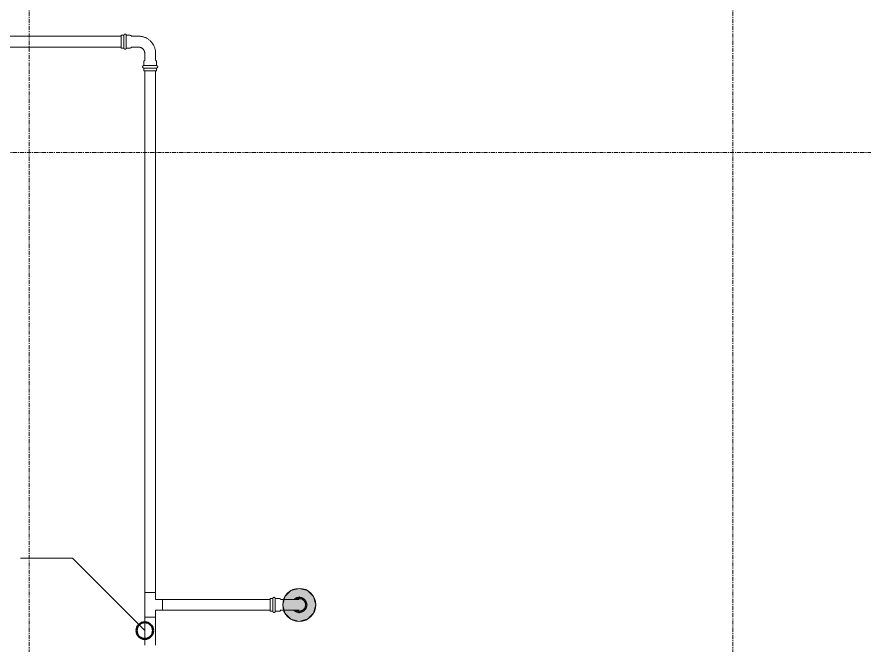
# Model space of a CAD drawing. Header units: inches. Extents: x -3679 to 241, y -496 to 1784.
# Drawn here: x -1770.5 to -1668.2, y 139.5 to 215.3 of the extents above; entities that cross this region are included whole.
import ezdxf

# ---------------------------------------------------------------- set-up
doc = ezdxf.new("R2010")
doc.units = ezdxf.units.IN
doc.header["$MEASUREMENT"] = 0
doc.linetypes.add('Grid Line', pattern=[0.875, 0.5, -0.125, 0.125, -0.125])
for name, color, linetype, lineweight in [('A-ANNO-NOTE', 250, 'Continuous', 9), ('G-ANNO-DIMS', 251, 'Continuous', 9), ('P-PIPE', 1, 'Continuous', 9), ('P-PIPE-CNTR', 1, 'Continuous', 9), ('S-GRID', 8, 'Continuous', 9)]:
    doc.layers.add(name, color=color, linetype=linetype, lineweight=lineweight)

# ---------------------------------------------------------------- blocks, each defined once
blk = doc.blocks.new('Victaulic-VicPress316-Elbow 90-45deg Style P568_P571 - Standard-1244383-SECOND LEVEL')
at = {"layer": 'P-PIPE'}
for p, q in [((-2531.21, 456.29), (-2532.11, 456.29)), ((-2530.61, 456.4), (-2531.06, 456.4)), ((-2530.61, 456.4), (-2530.61, 455.64)), ((-2529.98, 456.4), (-2530.32, 456.4)), ((-2530.32, 456.4), (-2530.32, 455.64)), ((-2529.98, 455.64), (-2529.98, 456.4)), ((-2530.61, 455.64), (-2530.61, 454.87)), ((-2530.32, 455.64), (-2530.32, 454.87)), ((-2529.98, 454.87), (-2529.98, 455.64)), ((-2532.11, 454.98), (-2531.22, 454.98)), ((-2531.06, 454.87), (-2530.61, 454.87)), ((-2530.32, 454.87), (-2529.98, 454.87))]:
    blk.add_line(p, q, dxfattribs=at)
at = {"layer": 'P-PIPE', "flags": 128}
for points in [[(-2532.87, 456.29), (-2532.89, 456.31), (-2532.92, 456.34), (-2532.95, 456.36), (-2532.98, 456.38), (-2533.01, 456.4), (-2533.04, 456.42), (-2533.07, 456.44), (-2533.1, 456.46), (-2533.14, 456.47), (-2533.17, 456.49), (-2533.2, 456.5), (-2533.24, 456.51), (-2533.27, 456.52), (-2533.31, 456.53), (-2533.34, 456.53), (-2533.38, 456.54), (-2533.42, 456.54), (-2533.45, 456.55), (-2533.49, 456.55), (-2533.53, 456.55), (-2533.56, 456.54), (-2533.6, 456.54), (-2533.64, 456.54), (-2533.67, 456.53), (-2533.71, 456.52), (-2533.74, 456.51), (-2533.78, 456.5), (-2533.81, 456.49), (-2533.85, 456.48), (-2533.88, 456.46), (-2533.91, 456.45), (-2533.94, 456.43), (-2533.98, 456.41), (-2534.01, 456.39), (-2534.04, 456.37), (-2534.07, 456.35), (-2534.09, 456.33), (-2534.12, 456.3), (-2534.15, 456.28), (-2534.17, 456.25), (-2534.2, 456.22), (-2534.22, 456.2), (-2534.24, 456.17), (-2534.26, 456.14), (-2534.28, 456.11), (-2534.3, 456.07), (-2534.32, 456.04), (-2534.33, 456.01), (-2534.35, 455.97), (-2534.36, 455.94), (-2534.37, 455.91), (-2534.38, 455.87), (-2534.39, 455.84), (-2534.4, 455.8), (-2534.4, 455.76), (-2534.41, 455.73), (-2534.41, 455.69), (-2534.41, 455.65), (-2534.41, 455.64)], [(-2533.11, 456.3), (-2533.14, 456.31), (-2533.17, 456.32), (-2533.19, 456.34), (-2533.22, 456.35), (-2533.25, 456.36), (-2533.28, 456.37), (-2533.31, 456.38), (-2533.34, 456.38), (-2533.37, 456.39), (-2533.4, 456.39), (-2533.43, 456.4), (-2533.46, 456.4), (-2533.49, 456.4), (-2533.52, 456.4), (-2533.55, 456.4), (-2533.58, 456.4), (-2533.61, 456.39), (-2533.64, 456.39), (-2533.67, 456.38), (-2533.7, 456.37), (-2533.73, 456.37), (-2533.76, 456.36), (-2533.79, 456.34), (-2533.82, 456.33), (-2533.85, 456.32), (-2533.87, 456.3), (-2533.9, 456.29), (-2533.93, 456.27), (-2533.95, 456.25), (-2533.98, 456.24), (-2534, 456.22), (-2534.02, 456.2), (-2534.04, 456.17), (-2534.07, 456.15), (-2534.09, 456.13), (-2534.1, 456.11), (-2534.12, 456.08), (-2534.14, 456.06), (-2534.16, 456.03), (-2534.17, 456), (-2534.19, 455.98), (-2534.2, 455.95), (-2534.21, 455.92), (-2534.22, 455.89), (-2534.23, 455.86), (-2534.24, 455.83), (-2534.25, 455.8), (-2534.25, 455.77), (-2534.26, 455.74), (-2534.26, 455.71), (-2534.27, 455.68), (-2534.27, 455.65), (-2534.27, 455.64)], [(-2532.11, 456.29), (-2532.16, 456.29), (-2532.22, 456.29), (-2532.27, 456.29), (-2532.33, 456.29), (-2532.38, 456.29), (-2532.44, 456.29), (-2532.49, 456.29), (-2532.55, 456.29), (-2532.6, 456.29), (-2532.65, 456.29), (-2532.7, 456.29), (-2532.75, 456.29), (-2532.8, 456.29), (-2532.85, 456.29), (-2532.89, 456.29), (-2532.94, 456.29), (-2532.98, 456.29), (-2533.03, 456.29), (-2533.07, 456.29), (-2533.11, 456.29), (-2533.14, 456.29), (-2533.18, 456.29), (-2533.22, 456.29), (-2533.25, 456.29), (-2533.28, 456.29), (-2533.31, 456.29), (-2533.34, 456.29), (-2533.36, 456.29), (-2533.38, 456.29), (-2533.41, 456.29), (-2533.42, 456.29), (-2533.44, 456.29), (-2533.46, 456.29), (-2533.47, 456.29), (-2533.48, 456.29), (-2533.49, 456.29), (-2533.49, 456.29), (-2533.5, 456.29), (-2533.5, 456.29), (-2533.5, 456.29)], [(-2531.28, 456.29), (-2531.27, 456.3), (-2531.27, 456.31), (-2531.26, 456.32), (-2531.25, 456.33), (-2531.24, 456.33), (-2531.23, 456.34), (-2531.23, 456.35), (-2531.22, 456.35), (-2531.21, 456.36), (-2531.2, 456.36), (-2531.19, 456.37), (-2531.18, 456.37), (-2531.17, 456.38), (-2531.16, 456.38), (-2531.15, 456.39), (-2531.14, 456.39), (-2531.13, 456.39), (-2531.12, 456.4), (-2531.11, 456.4), (-2531.1, 456.4), (-2531.08, 456.4), (-2531.07, 456.4), (-2531.06, 456.4), (-2531.06, 456.4)], [(-2530.61, 456.4), (-2530.61, 456.41), (-2530.61, 456.41), (-2530.61, 456.42), (-2530.61, 456.42), (-2530.61, 456.43), (-2530.61, 456.44), (-2530.6, 456.44), (-2530.6, 456.45), (-2530.6, 456.45), (-2530.6, 456.46), (-2530.6, 456.46), (-2530.59, 456.47), (-2530.59, 456.47), (-2530.59, 456.48), (-2530.58, 456.48), (-2530.58, 456.49), (-2530.58, 456.49), (-2530.57, 456.5), (-2530.57, 456.5), (-2530.57, 456.51), (-2530.56, 456.51), (-2530.56, 456.51), (-2530.55, 456.52), (-2530.55, 456.52), (-2530.54, 456.52), (-2530.54, 456.53), (-2530.53, 456.53), (-2530.53, 456.53), (-2530.52, 456.53), (-2530.52, 456.54), (-2530.51, 456.54), (-2530.51, 456.54), (-2530.5, 456.54), (-2530.49, 456.54), (-2530.49, 456.54), (-2530.48, 456.55), (-2530.48, 456.55), (-2530.47, 456.55), (-2530.47, 456.55), (-2530.46, 456.55), (-2530.45, 456.55), (-2530.45, 456.55), (-2530.44, 456.55), (-2530.44, 456.54), (-2530.43, 456.54), (-2530.43, 456.54), (-2530.42, 456.54), (-2530.41, 456.54), (-2530.41, 456.54), (-2530.4, 456.53), (-2530.4, 456.53), (-2530.39, 456.53), (-2530.39, 456.53), (-2530.38, 456.52), (-2530.38, 456.52), (-2530.37, 456.52), (-2530.37, 456.51), (-2530.36, 456.51), (-2530.36, 456.5), (-2530.36, 456.5), (-2530.35, 456.5), (-2530.35, 456.49), (-2530.35, 456.49), (-2530.34, 456.48), (-2530.34, 456.48), (-2530.34, 456.47), (-2530.33, 456.47), (-2530.33, 456.46), (-2530.33, 456.46), (-2530.33, 456.45), (-2530.33, 456.44), (-2530.32, 456.44), (-2530.32, 456.43), (-2530.32, 456.43), (-2530.32, 456.42), (-2530.32, 456.42), (-2530.32, 456.41), (-2530.32, 456.4), (-2530.32, 456.4)], [(-2530.61, 456.36), (-2530.61, 456.37), (-2530.61, 456.38), (-2530.61, 456.38), (-2530.61, 456.39), (-2530.61, 456.39), (-2530.61, 456.4), (-2530.61, 456.4), (-2530.61, 456.4), (-2530.61, 456.4)], [(-2530.61, 456.4), (-2530.61, 456.4), (-2530.61, 456.4), (-2530.61, 456.4), (-2530.61, 456.39), (-2530.61, 456.39), (-2530.61, 456.38), (-2530.61, 456.37), (-2530.61, 456.36), (-2530.61, 456.35), (-2530.61, 456.34), (-2530.61, 456.33), (-2530.61, 456.31), (-2530.61, 456.3), (-2530.61, 456.28), (-2530.61, 456.27), (-2530.61, 456.25), (-2530.61, 456.23), (-2530.61, 456.21), (-2530.61, 456.19), (-2530.61, 456.17), (-2530.61, 456.15), (-2530.61, 456.12), (-2530.61, 456.1), (-2530.61, 456.07), (-2530.61, 456.05), (-2530.61, 456.02), (-2530.61, 456), (-2530.61, 455.97), (-2530.61, 455.94), (-2530.61, 455.91), (-2530.61, 455.88), (-2530.61, 455.85), (-2530.61, 455.83), (-2530.61, 455.8), (-2530.61, 455.77), (-2530.61, 455.73), (-2530.61, 455.7), (-2530.61, 455.67), (-2530.61, 455.64), (-2530.61, 455.64)], [(-2530.32, 455.64), (-2530.32, 455.67), (-2530.32, 455.7), (-2530.32, 455.73), (-2530.32, 455.76), (-2530.32, 455.79), (-2530.32, 455.82), (-2530.32, 455.85), (-2530.32, 455.88), (-2530.32, 455.91), (-2530.32, 455.93), (-2530.32, 455.96), (-2530.32, 455.99), (-2530.32, 456.02), (-2530.32, 456.04), (-2530.32, 456.07), (-2530.32, 456.09), (-2530.32, 456.12), (-2530.32, 456.14), (-2530.32, 456.16), (-2530.32, 456.18), (-2530.32, 456.21), (-2530.32, 456.23), (-2530.32, 456.24), (-2530.32, 456.26), (-2530.32, 456.28), (-2530.32, 456.3), (-2530.32, 456.31), (-2530.32, 456.32), (-2530.32, 456.34), (-2530.32, 456.35), (-2530.32, 456.36), (-2530.32, 456.37), (-2530.32, 456.38), (-2530.32, 456.38), (-2530.32, 456.39), (-2530.32, 456.39), (-2530.32, 456.4), (-2530.32, 456.4), (-2530.32, 456.4), (-2530.32, 456.4)], [(-2530.32, 456.4), (-2530.32, 456.4), (-2530.32, 456.4), (-2530.32, 456.4), (-2530.32, 456.39), (-2530.32, 456.39), (-2530.32, 456.38), (-2530.32, 456.37), (-2530.32, 456.36)], [(-2534.41, 455.64), (-2534.41, 455.6), (-2534.41, 455.56), (-2534.41, 455.53), (-2534.4, 455.49), (-2534.39, 455.45), (-2534.39, 455.42), (-2534.38, 455.38), (-2534.37, 455.35), (-2534.35, 455.31), (-2534.34, 455.28), (-2534.33, 455.25), (-2534.31, 455.21), (-2534.29, 455.18), (-2534.27, 455.15), (-2534.25, 455.12), (-2534.23, 455.09), (-2534.21, 455.06), (-2534.19, 455.03), (-2534.16, 455.01), (-2534.14, 454.98), (-2534.11, 454.96), (-2534.08, 454.93), (-2534.05, 454.91), (-2534.02, 454.89), (-2533.99, 454.87), (-2533.96, 454.85), (-2533.93, 454.83), (-2533.9, 454.81), (-2533.86, 454.8), (-2533.83, 454.79), (-2533.8, 454.77), (-2533.76, 454.76), (-2533.73, 454.75), (-2533.69, 454.74), (-2533.66, 454.74), (-2533.62, 454.73), (-2533.58, 454.73), (-2533.55, 454.72), (-2533.51, 454.72), (-2533.47, 454.72), (-2533.44, 454.73), (-2533.4, 454.73), (-2533.36, 454.73), (-2533.33, 454.74), (-2533.29, 454.75), (-2533.26, 454.76), (-2533.22, 454.77), (-2533.19, 454.78), (-2533.15, 454.79), (-2533.12, 454.81), (-2533.09, 454.82), (-2533.06, 454.84), (-2533.02, 454.86), (-2532.99, 454.88), (-2532.96, 454.9), (-2532.93, 454.92), (-2532.91, 454.94), (-2532.88, 454.97)], [(-2534.27, 455.64), (-2534.27, 455.6), (-2534.26, 455.57), (-2534.26, 455.54), (-2534.26, 455.51), (-2534.25, 455.48), (-2534.24, 455.45), (-2534.24, 455.42), (-2534.23, 455.39), (-2534.22, 455.37), (-2534.21, 455.34), (-2534.19, 455.31), (-2534.18, 455.28), (-2534.17, 455.25), (-2534.15, 455.23), (-2534.13, 455.2), (-2534.11, 455.18), (-2534.1, 455.15), (-2534.08, 455.13), (-2534.06, 455.11), (-2534.03, 455.09), (-2534.01, 455.06), (-2533.99, 455.04), (-2533.96, 455.03), (-2533.94, 455.01), (-2533.91, 454.99), (-2533.89, 454.97), (-2533.86, 454.96), (-2533.83, 454.95), (-2533.81, 454.93), (-2533.78, 454.92), (-2533.75, 454.91), (-2533.72, 454.9), (-2533.69, 454.89), (-2533.66, 454.89), (-2533.63, 454.88), (-2533.6, 454.88), (-2533.57, 454.87), (-2533.54, 454.87), (-2533.51, 454.87), (-2533.48, 454.87), (-2533.45, 454.87), (-2533.42, 454.87), (-2533.39, 454.88), (-2533.36, 454.88), (-2533.33, 454.89), (-2533.3, 454.9), (-2533.27, 454.9), (-2533.24, 454.91), (-2533.21, 454.93), (-2533.18, 454.94), (-2533.15, 454.95), (-2533.13, 454.97), (-2533.11, 454.98)], [(-2530.61, 455.64), (-2530.61, 455.6), (-2530.61, 455.57), (-2530.61, 455.54), (-2530.61, 455.51), (-2530.61, 455.48), (-2530.61, 455.45), (-2530.61, 455.42), (-2530.61, 455.39), (-2530.61, 455.37), (-2530.61, 455.34), (-2530.61, 455.31), (-2530.61, 455.28), (-2530.61, 455.25), (-2530.61, 455.23), (-2530.61, 455.2), (-2530.61, 455.18), (-2530.61, 455.15), (-2530.61, 455.13), (-2530.61, 455.11), (-2530.61, 455.09), (-2530.61, 455.06), (-2530.61, 455.04), (-2530.61, 455.03), (-2530.61, 455.01), (-2530.61, 454.99), (-2530.61, 454.97), (-2530.61, 454.96), (-2530.61, 454.95), (-2530.61, 454.93), (-2530.61, 454.92), (-2530.61, 454.91), (-2530.61, 454.9), (-2530.61, 454.89), (-2530.61, 454.89), (-2530.61, 454.88), (-2530.61, 454.88), (-2530.61, 454.87), (-2530.61, 454.87), (-2530.61, 454.87), (-2530.61, 454.87)], [(-2530.32, 454.87), (-2530.32, 454.87), (-2530.32, 454.87), (-2530.32, 454.87), (-2530.32, 454.88), (-2530.32, 454.88), (-2530.32, 454.89), (-2530.32, 454.9), (-2530.32, 454.91), (-2530.32, 454.92), (-2530.32, 454.93), (-2530.32, 454.94), (-2530.32, 454.96), (-2530.32, 454.97), (-2530.32, 454.99), (-2530.32, 455), (-2530.32, 455.02), (-2530.32, 455.04), (-2530.32, 455.06), (-2530.32, 455.08), (-2530.32, 455.1), (-2530.32, 455.12), (-2530.32, 455.15), (-2530.32, 455.17), (-2530.32, 455.2), (-2530.32, 455.22), (-2530.32, 455.25), (-2530.32, 455.27), (-2530.32, 455.3), (-2530.32, 455.33), (-2530.32, 455.36), (-2530.32, 455.39), (-2530.32, 455.42), (-2530.32, 455.44), (-2530.32, 455.47), (-2530.32, 455.5), (-2530.32, 455.54), (-2530.32, 455.57), (-2530.32, 455.6), (-2530.32, 455.63), (-2530.32, 455.64)], [(-2533.5, 454.98), (-2533.5, 454.98), (-2533.5, 454.98), (-2533.49, 454.98), (-2533.48, 454.98), (-2533.47, 454.98), (-2533.46, 454.98), (-2533.45, 454.98), (-2533.43, 454.98), (-2533.41, 454.98), (-2533.39, 454.98), (-2533.37, 454.98), (-2533.34, 454.98), (-2533.32, 454.98), (-2533.29, 454.98), (-2533.26, 454.98), (-2533.22, 454.98), (-2533.19, 454.98), (-2533.15, 454.98), (-2533.12, 454.98), (-2533.08, 454.98), (-2533.04, 454.98), (-2532.99, 454.98), (-2532.95, 454.98), (-2532.91, 454.98), (-2532.86, 454.98), (-2532.81, 454.98), (-2532.76, 454.98), (-2532.71, 454.98), (-2532.66, 454.98), (-2532.61, 454.98), (-2532.56, 454.98), (-2532.51, 454.98), (-2532.45, 454.98), (-2532.4, 454.98), (-2532.34, 454.98), (-2532.29, 454.98), (-2532.23, 454.98), (-2532.18, 454.98), (-2532.12, 454.98), (-2532.11, 454.98)], [(-2531.06, 454.87), (-2531.07, 454.87), (-2531.08, 454.87), (-2531.09, 454.87), (-2531.1, 454.87), (-2531.12, 454.87), (-2531.13, 454.88), (-2531.14, 454.88), (-2531.15, 454.88), (-2531.16, 454.89), (-2531.17, 454.89), (-2531.18, 454.89), (-2531.19, 454.9), (-2531.2, 454.9), (-2531.21, 454.91), (-2531.21, 454.92), (-2531.22, 454.92), (-2531.23, 454.93), (-2531.24, 454.94), (-2531.25, 454.94), (-2531.26, 454.95), (-2531.26, 454.96), (-2531.27, 454.97), (-2531.28, 454.98), (-2531.28, 454.98)], [(-2530.61, 454.87), (-2530.61, 454.87), (-2530.61, 454.87), (-2530.61, 454.87), (-2530.61, 454.88), (-2530.61, 454.88), (-2530.61, 454.89), (-2530.61, 454.9), (-2530.61, 454.91)], [(-2530.32, 454.87), (-2530.32, 454.86), (-2530.32, 454.86), (-2530.32, 454.85), (-2530.32, 454.85), (-2530.32, 454.84), (-2530.32, 454.83), (-2530.32, 454.83), (-2530.33, 454.82), (-2530.33, 454.82), (-2530.33, 454.81), (-2530.33, 454.81), (-2530.33, 454.8), (-2530.34, 454.8), (-2530.34, 454.79), (-2530.34, 454.79), (-2530.35, 454.78), (-2530.35, 454.78), (-2530.35, 454.77), (-2530.36, 454.77), (-2530.36, 454.76), (-2530.37, 454.76), (-2530.37, 454.76), (-2530.38, 454.75), (-2530.38, 454.75), (-2530.39, 454.75), (-2530.39, 454.74), (-2530.4, 454.74), (-2530.4, 454.74), (-2530.41, 454.74), (-2530.41, 454.73), (-2530.42, 454.73), (-2530.42, 454.73), (-2530.43, 454.73), (-2530.43, 454.73), (-2530.44, 454.73), (-2530.45, 454.72), (-2530.45, 454.72), (-2530.46, 454.72), (-2530.46, 454.72), (-2530.47, 454.72), (-2530.47, 454.72), (-2530.48, 454.72), (-2530.49, 454.72), (-2530.49, 454.73), (-2530.5, 454.73), (-2530.5, 454.73), (-2530.51, 454.73), (-2530.51, 454.73), (-2530.52, 454.73), (-2530.52, 454.74), (-2530.53, 454.74), (-2530.53, 454.74), (-2530.54, 454.74), (-2530.54, 454.75), (-2530.55, 454.75), (-2530.55, 454.75), (-2530.56, 454.76), (-2530.56, 454.76), (-2530.57, 454.77), (-2530.57, 454.77), (-2530.58, 454.77), (-2530.58, 454.78), (-2530.58, 454.78), (-2530.59, 454.79), (-2530.59, 454.79), (-2530.59, 454.8), (-2530.59, 454.8), (-2530.6, 454.81), (-2530.6, 454.81), (-2530.6, 454.82), (-2530.6, 454.83), (-2530.6, 454.83), (-2530.61, 454.84), (-2530.61, 454.84), (-2530.61, 454.85), (-2530.61, 454.85), (-2530.61, 454.86), (-2530.61, 454.87), (-2530.61, 454.87)], [(-2530.32, 454.91), (-2530.32, 454.9), (-2530.32, 454.89), (-2530.32, 454.89), (-2530.32, 454.88), (-2530.32, 454.88), (-2530.32, 454.87), (-2530.32, 454.87), (-2530.32, 454.87), (-2530.32, 454.87)]]:
    blk.add_lwpolyline(points, dxfattribs=at)
blk = doc.blocks.new('Victaulic-VicPress316-Elbow 90-45deg Style P568_P571 - Standard-V1-SECOND LEVEL')
at = {"layer": 'P-PIPE'}
for p, q in [((-0.77, 3.52), (-0.77, 3.18)), ((0.77, 3.52), (-0.77, 3.52)), ((-0.77, 3.18), (0.77, 3.18)), ((0.77, 3.18), (0.77, 3.52)), ((-0.77, 2.89), (-0.77, 2.44)), ((-0.77, 2.89), (0.77, 2.89)), ((-0.66, 2.28), (-0.66, 1.39)), ((0.66, 1.39), (0.66, 2.28)), ((0.77, 2.44), (0.77, 2.89)), ((-3.18, 0.77), (-3.52, 0.77)), ((-3.52, 0.77), (-3.52, -0.77)), ((-3.18, -0.77), (-3.18, 0.77)), ((-2.44, 0.77), (-2.89, 0.77)), ((-2.89, -0.77), (-2.89, 0.77)), ((-1.39, 0.66), (-2.28, 0.66)), ((-3.52, -0.77), (-3.18, -0.77)), ((-2.89, -0.77), (-2.44, -0.77)), ((-2.28, -0.66), (-1.39, -0.66))]:
    blk.add_line(p, q, dxfattribs=at)
at = {"layer": 'P-PIPE', "flags": 128}
for points in [[(-0.77, 2.89), (-0.77, 2.89), (-0.78, 2.89), (-0.78, 2.89), (-0.79, 2.89), (-0.8, 2.89), (-0.8, 2.89), (-0.81, 2.9), (-0.81, 2.9), (-0.82, 2.9), (-0.82, 2.9), (-0.83, 2.9), (-0.83, 2.91), (-0.84, 2.91), (-0.84, 2.91), (-0.85, 2.92), (-0.85, 2.92), (-0.86, 2.92), (-0.86, 2.93), (-0.87, 2.93), (-0.87, 2.93), (-0.87, 2.94), (-0.88, 2.94), (-0.88, 2.95), (-0.89, 2.95), (-0.89, 2.96), (-0.89, 2.96), (-0.89, 2.97), (-0.9, 2.97), (-0.9, 2.98), (-0.9, 2.98), (-0.9, 2.99), (-0.91, 2.99), (-0.91, 3), (-0.91, 3.01), (-0.91, 3.01), (-0.91, 3.02), (-0.91, 3.02), (-0.91, 3.03), (-0.91, 3.03), (-0.91, 3.04), (-0.91, 3.05), (-0.91, 3.05), (-0.91, 3.06), (-0.91, 3.06), (-0.91, 3.07), (-0.91, 3.07), (-0.91, 3.08), (-0.9, 3.09), (-0.9, 3.09), (-0.9, 3.1), (-0.9, 3.1), (-0.89, 3.11), (-0.89, 3.11), (-0.89, 3.12), (-0.88, 3.12), (-0.88, 3.13), (-0.88, 3.13), (-0.87, 3.14), (-0.87, 3.14), (-0.86, 3.14), (-0.86, 3.15), (-0.86, 3.15), (-0.85, 3.15), (-0.85, 3.16), (-0.84, 3.16), (-0.84, 3.16), (-0.83, 3.17), (-0.83, 3.17), (-0.82, 3.17), (-0.82, 3.17), (-0.81, 3.17), (-0.8, 3.18), (-0.8, 3.18), (-0.79, 3.18), (-0.79, 3.18), (-0.78, 3.18), (-0.78, 3.18), (-0.77, 3.18), (-0.77, 3.18)], [(0.77, 3.18), (0.77, 3.18), (0.76, 3.18), (0.76, 3.18), (0.76, 3.18), (0.75, 3.18), (0.74, 3.18), (0.74, 3.18), (0.73, 3.18), (0.72, 3.18), (0.71, 3.18), (0.69, 3.18), (0.68, 3.18), (0.67, 3.18), (0.65, 3.18), (0.63, 3.18), (0.61, 3.18), (0.6, 3.18), (0.58, 3.18), (0.56, 3.18), (0.53, 3.18), (0.51, 3.18), (0.49, 3.18), (0.46, 3.18), (0.44, 3.18), (0.41, 3.18), (0.39, 3.18), (0.36, 3.18), (0.33, 3.18), (0.31, 3.18), (0.28, 3.18), (0.25, 3.18), (0.22, 3.18), (0.19, 3.18), (0.16, 3.18), (0.13, 3.18), (0.1, 3.18), (0.07, 3.18), (0.04, 3.18), (0.01, 3.18), (-0.02, 3.18), (-0.05, 3.18), (-0.08, 3.18), (-0.11, 3.18), (-0.14, 3.18), (-0.17, 3.18), (-0.2, 3.18), (-0.23, 3.18), (-0.26, 3.18), (-0.29, 3.18), (-0.32, 3.18), (-0.35, 3.18), (-0.37, 3.18), (-0.4, 3.18), (-0.43, 3.18), (-0.45, 3.18), (-0.48, 3.18), (-0.5, 3.18), (-0.52, 3.18), (-0.54, 3.18), (-0.57, 3.18), (-0.59, 3.18), (-0.6, 3.18), (-0.62, 3.18), (-0.64, 3.18), (-0.66, 3.18), (-0.67, 3.18), (-0.69, 3.18), (-0.7, 3.18), (-0.71, 3.18), (-0.72, 3.18), (-0.73, 3.18), (-0.74, 3.18), (-0.75, 3.18), (-0.75, 3.18), (-0.76, 3.18), (-0.76, 3.18), (-0.77, 3.18), (-0.77, 3.18), (-0.77, 3.18)], [(-0.77, 3.18), (-0.77, 3.18), (-0.76, 3.18), (-0.76, 3.18), (-0.76, 3.18), (-0.75, 3.18), (-0.74, 3.18), (-0.74, 3.18), (-0.73, 3.18)], [(0.72, 3.18), (0.73, 3.18), (0.74, 3.18), (0.75, 3.18), (0.75, 3.18), (0.76, 3.18), (0.76, 3.18), (0.77, 3.18), (0.77, 3.18), (0.77, 3.18)], [(0.77, 3.18), (0.77, 3.18), (0.78, 3.18), (0.78, 3.18), (0.79, 3.18), (0.8, 3.18), (0.8, 3.18), (0.81, 3.18), (0.81, 3.17), (0.82, 3.17), (0.82, 3.17), (0.83, 3.17), (0.83, 3.17), (0.84, 3.16), (0.84, 3.16), (0.85, 3.16), (0.85, 3.15), (0.86, 3.15), (0.86, 3.15), (0.87, 3.14), (0.87, 3.14), (0.87, 3.13), (0.88, 3.13), (0.88, 3.12), (0.89, 3.12), (0.89, 3.11), (0.89, 3.11), (0.89, 3.1), (0.9, 3.1), (0.9, 3.09), (0.9, 3.09), (0.9, 3.08), (0.91, 3.08), (0.91, 3.07), (0.91, 3.07), (0.91, 3.06), (0.91, 3.05), (0.91, 3.05), (0.91, 3.04), (0.91, 3.04), (0.91, 3.03), (0.91, 3.03), (0.91, 3.02), (0.91, 3.01), (0.91, 3.01), (0.91, 3), (0.91, 3), (0.91, 2.99), (0.9, 2.99), (0.9, 2.98), (0.9, 2.98), (0.9, 2.97), (0.89, 2.97), (0.89, 2.96), (0.89, 2.96), (0.88, 2.95), (0.88, 2.95), (0.88, 2.94), (0.87, 2.94), (0.87, 2.93), (0.86, 2.93), (0.86, 2.92), (0.86, 2.92), (0.85, 2.92), (0.85, 2.91), (0.84, 2.91), (0.84, 2.91), (0.83, 2.91), (0.83, 2.9), (0.82, 2.9), (0.82, 2.9), (0.81, 2.9), (0.8, 2.9), (0.8, 2.89), (0.79, 2.89), (0.79, 2.89), (0.78, 2.89), (0.78, 2.89), (0.77, 2.89), (0.77, 2.89)], [(-0.77, 2.89), (-0.77, 2.89), (-0.76, 2.89), (-0.76, 2.89), (-0.76, 2.89), (-0.75, 2.89), (-0.74, 2.89), (-0.74, 2.89), (-0.73, 2.89), (-0.72, 2.89), (-0.71, 2.89), (-0.69, 2.89), (-0.68, 2.89), (-0.67, 2.89), (-0.65, 2.89), (-0.63, 2.89), (-0.61, 2.89), (-0.6, 2.89), (-0.58, 2.89), (-0.56, 2.89), (-0.53, 2.89), (-0.51, 2.89), (-0.49, 2.89), (-0.46, 2.89), (-0.44, 2.89), (-0.41, 2.89), (-0.39, 2.89), (-0.36, 2.89), (-0.33, 2.89), (-0.31, 2.89), (-0.28, 2.89), (-0.25, 2.89), (-0.22, 2.89), (-0.19, 2.89), (-0.16, 2.89), (-0.13, 2.89), (-0.1, 2.89), (-0.07, 2.89), (-0.04, 2.89), (-0.01, 2.89), (0.02, 2.89), (0.05, 2.89), (0.08, 2.89), (0.11, 2.89), (0.14, 2.89), (0.17, 2.89), (0.2, 2.89), (0.23, 2.89), (0.26, 2.89), (0.29, 2.89), (0.32, 2.89), (0.35, 2.89), (0.37, 2.89), (0.4, 2.89), (0.43, 2.89), (0.45, 2.89), (0.48, 2.89), (0.5, 2.89), (0.52, 2.89), (0.54, 2.89), (0.57, 2.89), (0.59, 2.89), (0.6, 2.89), (0.62, 2.89), (0.64, 2.89), (0.66, 2.89), (0.67, 2.89), (0.69, 2.89), (0.7, 2.89), (0.71, 2.89), (0.72, 2.89), (0.73, 2.89), (0.74, 2.89), (0.75, 2.89), (0.75, 2.89), (0.76, 2.89), (0.76, 2.89), (0.77, 2.89), (0.77, 2.89), (0.77, 2.89)], [(-0.72, 2.89), (-0.73, 2.89), (-0.74, 2.89), (-0.75, 2.89), (-0.75, 2.89), (-0.76, 2.89), (-0.76, 2.89), (-0.77, 2.89), (-0.77, 2.89), (-0.77, 2.89)], [(-0.66, 2.22), (-0.67, 2.23), (-0.67, 2.23), (-0.68, 2.24), (-0.69, 2.25), (-0.7, 2.26), (-0.7, 2.27), (-0.71, 2.27), (-0.72, 2.28), (-0.72, 2.29), (-0.73, 2.3), (-0.73, 2.31), (-0.74, 2.32), (-0.74, 2.33), (-0.75, 2.34), (-0.75, 2.35), (-0.76, 2.36), (-0.76, 2.37), (-0.76, 2.38), (-0.76, 2.39), (-0.76, 2.4), (-0.77, 2.42), (-0.77, 2.43), (-0.77, 2.44), (-0.77, 2.44)], [(0.77, 2.44), (0.77, 2.43), (0.77, 2.42), (0.76, 2.41), (0.76, 2.4), (0.76, 2.38), (0.76, 2.37), (0.76, 2.36), (0.75, 2.35), (0.75, 2.34), (0.74, 2.33), (0.74, 2.32), (0.74, 2.31), (0.73, 2.3), (0.72, 2.29), (0.72, 2.29), (0.71, 2.28), (0.71, 2.27), (0.7, 2.26), (0.69, 2.25), (0.68, 2.24), (0.68, 2.24), (0.67, 2.23), (0.66, 2.22), (0.66, 2.22)], [(0.77, 2.89), (0.77, 2.89), (0.76, 2.89), (0.76, 2.89), (0.76, 2.89), (0.75, 2.89), (0.74, 2.89), (0.74, 2.89), (0.73, 2.89)], [(-0.66, 1.39), (-0.66, 1.36), (-0.66, 1.33), (-0.66, 1.3), (-0.67, 1.28), (-0.67, 1.25), (-0.68, 1.22), (-0.69, 1.19), (-0.69, 1.16), (-0.7, 1.13), (-0.72, 1.11), (-0.73, 1.08), (-0.74, 1.05), (-0.75, 1.03), (-0.77, 1), (-0.79, 0.98), (-0.8, 0.95), (-0.82, 0.93), (-0.84, 0.91), (-0.86, 0.89), (-0.88, 0.87), (-0.9, 0.85), (-0.92, 0.83), (-0.95, 0.81), (-0.97, 0.79), (-1, 0.77), (-1.02, 0.76), (-1.05, 0.74), (-1.07, 0.73), (-1.1, 0.72), (-1.13, 0.71), (-1.15, 0.7), (-1.18, 0.69), (-1.21, 0.68), (-1.24, 0.67), (-1.27, 0.67), (-1.3, 0.66), (-1.33, 0.66), (-1.36, 0.66), (-1.39, 0.66), (-1.39, 0.66)], [(-1.39, -0.66), (-1.31, -0.66), (-1.23, -0.65), (-1.15, -0.64), (-1.07, -0.63), (-0.99, -0.62), (-0.91, -0.6), (-0.83, -0.58), (-0.75, -0.55), (-0.67, -0.53), (-0.59, -0.5), (-0.52, -0.46), (-0.45, -0.43), (-0.37, -0.39), (-0.3, -0.34), (-0.24, -0.3), (-0.17, -0.25), (-0.1, -0.2), (-0.04, -0.15), (0.02, -0.09), (0.08, -0.04), (0.13, 0.02), (0.19, 0.09), (0.24, 0.15), (0.29, 0.22), (0.33, 0.29), (0.38, 0.35), (0.42, 0.43), (0.45, 0.5), (0.49, 0.57), (0.52, 0.65), (0.55, 0.73), (0.57, 0.81), (0.59, 0.88), (0.61, 0.96), (0.63, 1.04), (0.64, 1.13), (0.65, 1.21), (0.65, 1.29), (0.66, 1.37), (0.66, 1.39)], [(-3.18, 0.77), (-3.18, 0.77), (-3.18, 0.78), (-3.18, 0.78), (-3.18, 0.79), (-3.18, 0.8), (-3.18, 0.8), (-3.18, 0.81), (-3.17, 0.81), (-3.17, 0.82), (-3.17, 0.82), (-3.17, 0.83), (-3.17, 0.83), (-3.16, 0.84), (-3.16, 0.84), (-3.16, 0.85), (-3.15, 0.85), (-3.15, 0.86), (-3.15, 0.86), (-3.14, 0.87), (-3.14, 0.87), (-3.13, 0.87), (-3.13, 0.88), (-3.12, 0.88), (-3.12, 0.89), (-3.11, 0.89), (-3.11, 0.89), (-3.1, 0.89), (-3.1, 0.9), (-3.09, 0.9), (-3.09, 0.9), (-3.08, 0.9), (-3.08, 0.91), (-3.07, 0.91), (-3.07, 0.91), (-3.06, 0.91), (-3.05, 0.91), (-3.05, 0.91), (-3.04, 0.91), (-3.04, 0.91), (-3.03, 0.91), (-3.03, 0.91), (-3.02, 0.91), (-3.01, 0.91), (-3.01, 0.91), (-3, 0.91), (-3, 0.91), (-2.99, 0.91), (-2.99, 0.9), (-2.98, 0.9), (-2.98, 0.9), (-2.97, 0.9), (-2.97, 0.89), (-2.96, 0.89), (-2.96, 0.89), (-2.95, 0.88), (-2.95, 0.88), (-2.94, 0.88), (-2.94, 0.87), (-2.93, 0.87), (-2.93, 0.86), (-2.92, 0.86), (-2.92, 0.86), (-2.92, 0.85), (-2.91, 0.85), (-2.91, 0.84), (-2.91, 0.84), (-2.91, 0.83), (-2.9, 0.83), (-2.9, 0.82), (-2.9, 0.82), (-2.9, 0.81), (-2.9, 0.8), (-2.89, 0.8), (-2.89, 0.79), (-2.89, 0.79), (-2.89, 0.78), (-2.89, 0.78), (-2.89, 0.77), (-2.89, 0.77)], [(-3.18, 0.77), (-3.18, 0.77), (-3.18, 0.76), (-3.18, 0.76), (-3.18, 0.76), (-3.18, 0.75), (-3.18, 0.74), (-3.18, 0.74), (-3.18, 0.73), (-3.18, 0.72), (-3.18, 0.71), (-3.18, 0.69), (-3.18, 0.68), (-3.18, 0.67), (-3.18, 0.65), (-3.18, 0.63), (-3.18, 0.61), (-3.18, 0.6), (-3.18, 0.58), (-3.18, 0.56), (-3.18, 0.53), (-3.18, 0.51), (-3.18, 0.49), (-3.18, 0.46), (-3.18, 0.44), (-3.18, 0.41), (-3.18, 0.39), (-3.18, 0.36), (-3.18, 0.33), (-3.18, 0.31), (-3.18, 0.28), (-3.18, 0.25), (-3.18, 0.22), (-3.18, 0.19), (-3.18, 0.16), (-3.18, 0.13), (-3.18, 0.1), (-3.18, 0.07), (-3.18, 0.04), (-3.18, 0.01), (-3.18, -0.02), (-3.18, -0.05), (-3.18, -0.08), (-3.18, -0.11), (-3.18, -0.14), (-3.18, -0.17), (-3.18, -0.2), (-3.18, -0.23), (-3.18, -0.26), (-3.18, -0.29), (-3.18, -0.32), (-3.18, -0.35), (-3.18, -0.37), (-3.18, -0.4), (-3.18, -0.43), (-3.18, -0.45), (-3.18, -0.48), (-3.18, -0.5), (-3.18, -0.52), (-3.18, -0.54), (-3.18, -0.57), (-3.18, -0.59), (-3.18, -0.6), (-3.18, -0.62), (-3.18, -0.64), (-3.18, -0.66), (-3.18, -0.67), (-3.18, -0.69), (-3.18, -0.7), (-3.18, -0.71), (-3.18, -0.72), (-3.18, -0.73), (-3.18, -0.74), (-3.18, -0.75), (-3.18, -0.75), (-3.18, -0.76), (-3.18, -0.76), (-3.18, -0.77), (-3.18, -0.77), (-3.18, -0.77)], [(-3.18, 0.72), (-3.18, 0.73), (-3.18, 0.74), (-3.18, 0.75), (-3.18, 0.75), (-3.18, 0.76), (-3.18, 0.76), (-3.18, 0.77), (-3.18, 0.77), (-3.18, 0.77)], [(-2.89, -0.77), (-2.89, -0.77), (-2.89, -0.76), (-2.89, -0.76), (-2.89, -0.76), (-2.89, -0.75), (-2.89, -0.74), (-2.89, -0.74), (-2.89, -0.73), (-2.89, -0.72), (-2.89, -0.71), (-2.89, -0.69), (-2.89, -0.68), (-2.89, -0.67), (-2.89, -0.65), (-2.89, -0.63), (-2.89, -0.61), (-2.89, -0.6), (-2.89, -0.58), (-2.89, -0.56), (-2.89, -0.53), (-2.89, -0.51), (-2.89, -0.49), (-2.89, -0.46), (-2.89, -0.44), (-2.89, -0.41), (-2.89, -0.39), (-2.89, -0.36), (-2.89, -0.33), (-2.89, -0.31), (-2.89, -0.28), (-2.89, -0.25), (-2.89, -0.22), (-2.89, -0.19), (-2.89, -0.16), (-2.89, -0.13), (-2.89, -0.1), (-2.89, -0.07), (-2.89, -0.04), (-2.89, -0.01), (-2.89, 0.02), (-2.89, 0.05), (-2.89, 0.08), (-2.89, 0.11), (-2.89, 0.14), (-2.89, 0.17), (-2.89, 0.2), (-2.89, 0.23), (-2.89, 0.26), (-2.89, 0.29), (-2.89, 0.32), (-2.89, 0.35), (-2.89, 0.37), (-2.89, 0.4), (-2.89, 0.43), (-2.89, 0.45), (-2.89, 0.48), (-2.89, 0.5), (-2.89, 0.52), (-2.89, 0.54), (-2.89, 0.57), (-2.89, 0.59), (-2.89, 0.6), (-2.89, 0.62), (-2.89, 0.64), (-2.89, 0.66), (-2.89, 0.67), (-2.89, 0.69), (-2.89, 0.7), (-2.89, 0.71), (-2.89, 0.72), (-2.89, 0.73), (-2.89, 0.74), (-2.89, 0.75), (-2.89, 0.75), (-2.89, 0.76), (-2.89, 0.76), (-2.89, 0.77), (-2.89, 0.77), (-2.89, 0.77)], [(-2.89, 0.77), (-2.89, 0.77), (-2.89, 0.76), (-2.89, 0.76), (-2.89, 0.76), (-2.89, 0.75), (-2.89, 0.74), (-2.89, 0.74), (-2.89, 0.73)], [(-2.44, 0.77), (-2.43, 0.77), (-2.42, 0.77), (-2.41, 0.76), (-2.4, 0.76), (-2.38, 0.76), (-2.37, 0.76), (-2.36, 0.76), (-2.35, 0.75), (-2.34, 0.75), (-2.33, 0.74), (-2.32, 0.74), (-2.31, 0.74), (-2.3, 0.73), (-2.29, 0.72), (-2.29, 0.72), (-2.28, 0.71), (-2.27, 0.71), (-2.26, 0.7), (-2.25, 0.69), (-2.24, 0.68), (-2.24, 0.68), (-2.23, 0.67), (-2.22, 0.66), (-2.22, 0.66)], [(-3.18, -0.77), (-3.18, -0.77), (-3.18, -0.76), (-3.18, -0.76), (-3.18, -0.76), (-3.18, -0.75), (-3.18, -0.74), (-3.18, -0.74), (-3.18, -0.73)], [(-2.89, -0.77), (-2.89, -0.77), (-2.89, -0.78), (-2.89, -0.78), (-2.89, -0.79), (-2.89, -0.8), (-2.89, -0.8), (-2.9, -0.81), (-2.9, -0.81), (-2.9, -0.82), (-2.9, -0.82), (-2.9, -0.83), (-2.91, -0.83), (-2.91, -0.84), (-2.91, -0.84), (-2.92, -0.85), (-2.92, -0.85), (-2.92, -0.86), (-2.93, -0.86), (-2.93, -0.87), (-2.93, -0.87), (-2.94, -0.87), (-2.94, -0.88), (-2.95, -0.88), (-2.95, -0.89), (-2.96, -0.89), (-2.96, -0.89), (-2.97, -0.89), (-2.97, -0.9), (-2.98, -0.9), (-2.98, -0.9), (-2.99, -0.9), (-2.99, -0.91), (-3, -0.91), (-3.01, -0.91), (-3.01, -0.91), (-3.02, -0.91), (-3.02, -0.91), (-3.03, -0.91), (-3.03, -0.91), (-3.04, -0.91), (-3.05, -0.91), (-3.05, -0.91), (-3.06, -0.91), (-3.06, -0.91), (-3.07, -0.91), (-3.07, -0.91), (-3.08, -0.91), (-3.09, -0.9), (-3.09, -0.9), (-3.1, -0.9), (-3.1, -0.9), (-3.11, -0.89), (-3.11, -0.89), (-3.12, -0.89), (-3.12, -0.88), (-3.13, -0.88), (-3.13, -0.88), (-3.14, -0.87), (-3.14, -0.87), (-3.14, -0.86), (-3.15, -0.86), (-3.15, -0.86), (-3.15, -0.85), (-3.16, -0.85), (-3.16, -0.84), (-3.16, -0.84), (-3.17, -0.83), (-3.17, -0.83), (-3.17, -0.82), (-3.17, -0.82), (-3.17, -0.81), (-3.18, -0.8), (-3.18, -0.8), (-3.18, -0.79), (-3.18, -0.79), (-3.18, -0.78), (-3.18, -0.78), (-3.18, -0.77), (-3.18, -0.77)], [(-2.89, -0.72), (-2.89, -0.73), (-2.89, -0.74), (-2.89, -0.75), (-2.89, -0.75), (-2.89, -0.76), (-2.89, -0.76), (-2.89, -0.77), (-2.89, -0.77), (-2.89, -0.77)], [(-2.22, -0.66), (-2.23, -0.67), (-2.23, -0.67), (-2.24, -0.68), (-2.25, -0.69), (-2.26, -0.7), (-2.27, -0.7), (-2.27, -0.71), (-2.28, -0.72), (-2.29, -0.72), (-2.3, -0.73), (-2.31, -0.73), (-2.32, -0.74), (-2.33, -0.74), (-2.34, -0.75), (-2.35, -0.75), (-2.36, -0.76), (-2.37, -0.76), (-2.38, -0.76), (-2.39, -0.76), (-2.4, -0.76), (-2.42, -0.77), (-2.43, -0.77), (-2.44, -0.77), (-2.44, -0.77)]]:
    blk.add_lwpolyline(points, dxfattribs=at)

msp = doc.modelspace()

# ---------------------------------------------------------------- hatches: boundary and pattern name
at = {"layer": 'A-ANNO-NOTE'}
h = msp.add_hatch(color=256, dxfattribs=at)
edge = h.paths.add_edge_path(flags=0)
edge.add_arc((-1736.38, 144.36), 2, 0, 360)
msp.add_hatch(color=256, dxfattribs=at).paths.add_polyline_path([(-1736.38, 142.36), (-1737.38, 142.63), (-1738.11, 143.36), (-1738.38, 144.36), (-1738.11, 145.36), (-1737.38, 146.1), (-1736.38, 146.36), (-1735.38, 146.1), (-1734.64, 145.36), (-1734.38, 144.36), (-1734.64, 143.36), (-1735.38, 142.63), (-1735.59, 142.58)], flags=0)

# ---------------------------------------------------------------- linework, layer by layer
for p, q in [((-1737.38, 146.1), (-1736.38, 146.36)), ((-1736.38, 146.36), (-1735.38, 146.1)), ((-1738.38, 144.36), (-1738.11, 145.36)), ((-1738.11, 145.36), (-1737.38, 146.1)), ((-1735.38, 146.1), (-1734.64, 145.36)), ((-1734.64, 145.36), (-1734.38, 144.36)), ((-1738.11, 143.36), (-1738.38, 144.36)), ((-1734.38, 144.36), (-1734.64, 143.36)), ((-1737.38, 142.63), (-1738.11, 143.36)), ((-1734.64, 143.36), (-1735.38, 142.63)), ((-1736.38, 142.36), (-1737.38, 142.63)), ((-1735.59, 142.58), (-1736.38, 142.36)), ((-1735.38, 142.63), (-1735.59, 142.58))]:
    msp.add_line(p, q, dxfattribs=at)
msp.add_circle((-1736.38, 144.36), 2, dxfattribs=at)
at = {"layer": 'G-ANNO-DIMS'}
for p, q in [((-1763.78, 150.01), (-1770.04, 150.01)), ((-1755.03, 141.26), (-1763.78, 150.01))]:
    msp.add_line(p, q, dxfattribs=at)
at = {"layer": 'G-ANNO-DIMS', "lineweight": 50}
msp.add_circle((-1755.03, 141.26), 1, dxfattribs=at)
at = {"layer": 'P-PIPE'}
for p, q in [((-1757.9, 213.02), (-1810.13, 213.02)), ((-1810.13, 211.71), (-1757.9, 211.71)), ((-1755.03, 208.84), (-1755.03, 145.86)), ((-1753.72, 145.86), (-1753.72, 208.84)), ((-1753.72, 145.86), (-1755.03, 145.86)), ((-1755.03, 145.86), (-1755.03, 142.87)), ((-1755.03, 145.86), (-1755.01, 145.86)), ((-1755.01, 145.86), (-1754.94, 145.86)), ((-1754.94, 145.86), (-1754.84, 145.86)), ((-1754.84, 145.86), (-1754.7, 145.86)), ((-1754.7, 145.86), (-1754.55, 145.86)), ((-1754.55, 145.86), (-1754.2, 145.86)), ((-1754.2, 145.86), (-1754.05, 145.86)), ((-1754.05, 145.86), (-1753.91, 145.86)), ((-1753.91, 145.86), (-1753.81, 145.86)), ((-1753.81, 145.86), (-1753.74, 145.86)), ((-1753.74, 145.86), (-1753.72, 145.86)), ((-1753.72, 145.02), (-1753.72, 145.86)), ((-1752.88, 145.02), (-1753.72, 145.02)), ((-1739.9, 145.02), (-1752.88, 145.02)), ((-1752.88, 143.71), (-1752.88, 145.02)), ((-1752.88, 145.02), (-1752.88, 145)), ((-1752.88, 145), (-1752.88, 144.93)), ((-1752.88, 144.93), (-1752.88, 144.83)), ((-1752.88, 144.83), (-1752.88, 144.69)), ((-1752.88, 144.69), (-1752.88, 144.54)), ((-1752.88, 144.54), (-1752.88, 144.19)), ((-1753.72, 142.87), (-1753.72, 143.71)), ((-1753.72, 143.71), (-1752.88, 143.71)), ((-1752.88, 144.19), (-1752.88, 144.04)), ((-1752.88, 144.04), (-1752.88, 143.9)), ((-1752.88, 143.9), (-1752.88, 143.8)), ((-1752.88, 143.8), (-1752.88, 143.73)), ((-1752.88, 143.73), (-1752.88, 143.71)), ((-1752.88, 143.71), (-1739.9, 143.71)), ((-1755.01, 142.87), (-1755.03, 142.87)), ((-1755.03, 142.87), (-1755.03, 139.52)), ((-1755.03, 142.87), (-1753.72, 142.87)), ((-1754.94, 142.87), (-1755.01, 142.87)), ((-1754.84, 142.87), (-1754.94, 142.87)), ((-1754.7, 142.87), (-1754.84, 142.87)), ((-1754.55, 142.87), (-1754.7, 142.87)), ((-1754.2, 142.87), (-1754.55, 142.87)), ((-1754.05, 142.87), (-1754.2, 142.87)), ((-1753.91, 142.87), (-1754.05, 142.87)), ((-1753.81, 142.87), (-1753.91, 142.87)), ((-1753.74, 142.87), (-1753.81, 142.87)), ((-1753.72, 142.87), (-1753.74, 142.87)), ((-1753.72, 139.52), (-1753.72, 142.87))]:
    msp.add_line(p, q, dxfattribs=at)
at = {"layer": 'P-PIPE-CNTR'}
for p, q in [((-1736.38, 145.1), (-1736.38, 145.36)), ((-1735.64, 144.36), (-1735.38, 144.36)), ((-1736.38, 143.36), (-1736.38, 143.63))]:
    msp.add_line(p, q, dxfattribs=at)
at = {"layer": 'S-GRID', "linetype": 'Grid Line'}
for p, q in [((-1769, 1771.74), (-1769, -484.26)), ((-1684, 1771.74), (-1684, -484.26)), ((228, 199), (-3666.39, 199))]:
    msp.add_line(p, q, dxfattribs=at)

# ---------------------------------------------------------------- block references
at = {"layer": 'P-PIPE'}
for name, p, rotation in [('Victaulic-VicPress316-Elbow 90-45deg Style P568_P571 - Standard-V1-SECOND LEVEL', (-1754.38, 212.36), 90), ('Victaulic-VicPress316-Elbow 90-45deg Style P568_P571 - Standard-1244383-SECOND LEVEL', (-4269.88, 600), 180)]:
    msp.add_blockref(name, p, dxfattribs=dict(at, rotation=rotation))

doc.saveas('drawing.dxf')
